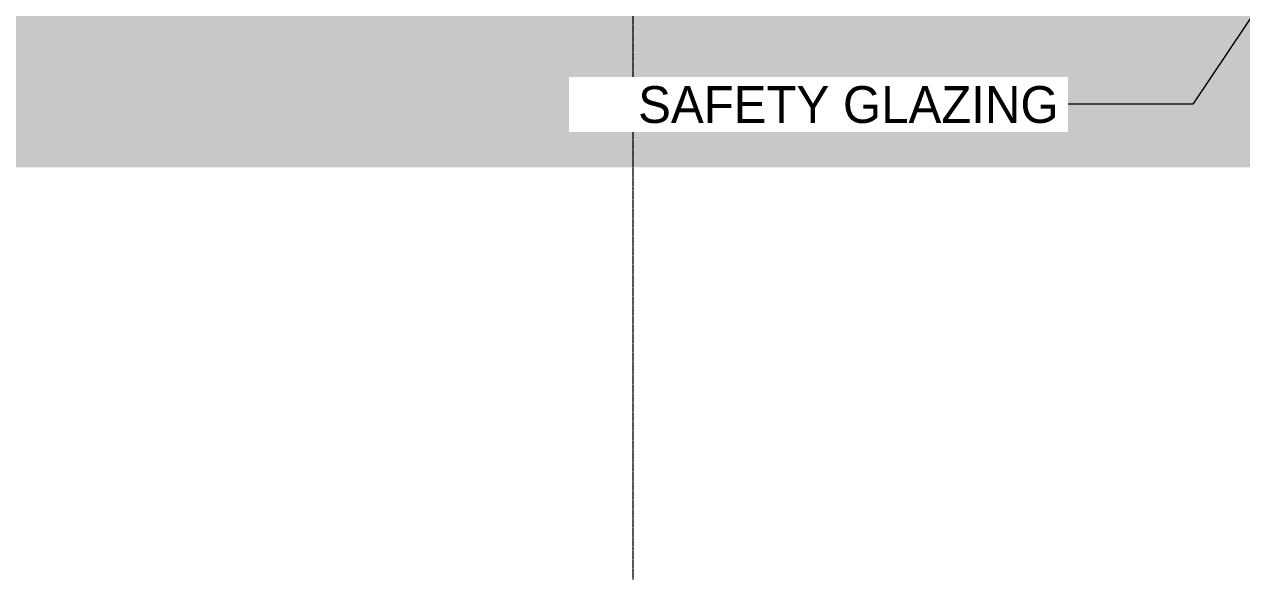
# Model space of a CAD drawing. Header units: inches. Extents: x 21380 to 98133, y -290 to 853.
# Drawn here: x 37879 to 38450, y -273 to -13 of the extents above; entities that cross this region are included whole.
import ezdxf

# ---------------------------------------------------------------- set-up
doc = ezdxf.new("R2010")
doc.units = ezdxf.units.IN
doc.header["$MEASUREMENT"] = 0
doc.linetypes.add('Grid Line 1_2_', pattern=[0.875, 0.5, -0.125, 0.125, -0.125])
for name, color, linetype, lineweight in [('A-ANNO-IDEN', 131, 'Continuous', 9), ('C-TOPO', 7, 'Continuous', 9), ('S-GRID', 1, 'Continuous', 9)]:
    doc.layers.add(name, color=color, linetype=linetype, lineweight=lineweight)
doc.styles.add('Century Gothic', font='GOTHIC.TTF', dxfattribs={"height": 17.245342})

msp = doc.modelspace()

# ---------------------------------------------------------------- hatches: boundary and pattern name
at = {"layer": 'C-TOPO'}
h = msp.add_hatch(dxfattribs=at)
h.set_pattern_fill('FP_40', color=256, style=0, pattern_type=2)
h.set_pattern_definition([(0, (-87574.236, 98.42), (48, 48), [48, -48]), (0, (-87574.236, 116.42), (48, 48), [48, -48]), (0, (-87574.236, 134.42), (48, 48), [48, -48]), (90, (-87568.236, 140.42), (-48, 48), [48, -48]), (90, (-87550.236, 140.42), (-48, 48), [48, -48]), (90, (-87532.236, 140.42), (-48, 48), [48, -48])])
h.paths.add_polyline_path([(39527.78, -79.82), (39556.93, -79.82), (39556.93, 0), (39484.03, 0), (39484.03, -36), (39487.03, -36), (39487.03, -48), (39469.03, -48), (39469.03, -36), (39474.03, -36), (39474.03, -6), (35266.78, -6), (35266.78, -36), (35271.78, -36), (35271.78, -48), (35253.78, -48), (35253.78, -36), (35256.78, -36), (35256.78, 0), (35176.28, 0), (35176.28, -79.82), (39511.45, -79.82)], flags=0)

# ---------------------------------------------------------------- linework, layer by layer
at = {"layer": 'A-ANNO-IDEN', "color": 153}
for p, q in [((38472.34, 16.91), (38427.42, -50.06)), ((38427.42, -50.06), (38364.53, -50.06))]:
    msp.add_line(p, q, dxfattribs=at)
at = {"layer": 'S-GRID', "linetype": 'Grid Line 1_2_'}
msp.add_line((38164.78, -273.16), (38164.78, 671.89), dxfattribs=at)
msp.add_line((38164.78, -273.16), (38164.78, 671.89), dxfattribs=at)

# ---------------------------------------------------------------- next in the draw order: texts
at = {"layer": 'A-ANNO-IDEN', "insert": (38364.53, -41.67), "char_height": 17.2453, "width": 225.504, "attachment_point": 3, "line_spacing_factor": 0.984117, "style": 'Century Gothic', "bg_fill": 3, "box_fill_scale": 1.25, "bg_fill_color": 0, "bg_fill_transparency": 0}
msp.add_mtext('SAFETY GLAZING', dxfattribs=at)

doc.saveas('drawing.dxf')
